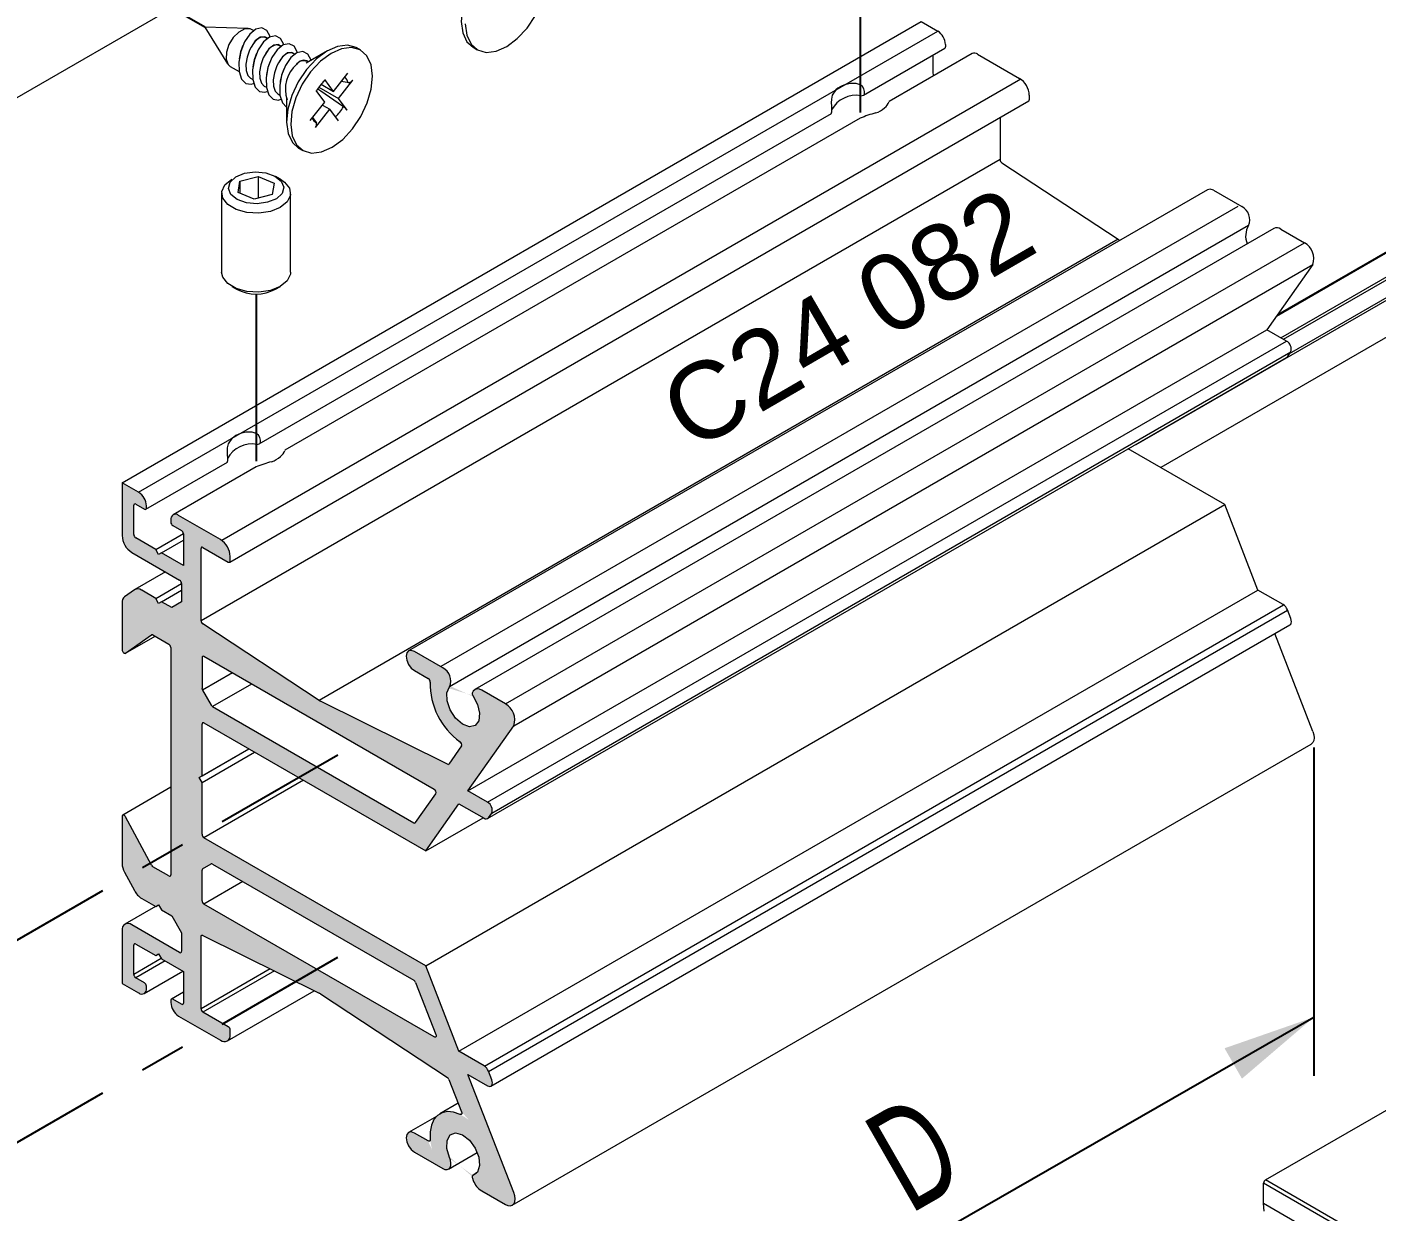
# Model space of a CAD drawing. Header units: millimetres. Extents: x 226 to 1066, y 456 to 1447.
# Drawn here: x 322.66 to 366.75, y 942.67 to 981.34 of the extents above; entities that cross this region are included whole.
import ezdxf

# ---------------------------------------------------------------- set-up
doc = ezdxf.new("R2010")
doc.units = ezdxf.units.MM
doc.linetypes.add('CENTER', pattern=[2, 1.25, -0.25, 0.25, -0.25])
doc.layers.add('nokta', color=140, linetype='Continuous')
doc.layers.add('SLD-0', color=179, linetype='Continuous')
doc.styles.add('SLDTEXTSTYLE0', font='TXT', dxfattribs={"width": 0.663, "bigfont": 'bigfont'})
doc.styles.get("Standard").update_dxf_attribs({"font": 'arial.ttf'})

# ---------------------------------------------------------------- blocks, each defined once
blk = doc.blocks.new('M.T.TİP-5B')
h = blk.add_hatch(color=253)
edge = h.paths.add_edge_path(flags=0)
edge.add_ellipse((1256.376, 1306.994), major_axis=(0.045, -0.0779), ratio=0.577382, start_angle=-44.9953, end_angle=45.0047, ccw=False)
edge.add_line((1256.376, 1306.921), (1256.09, 1307.086))
edge.add_ellipse((1256.09, 1307.013), major_axis=(-0.045, 0.0779), ratio=0.577382, start_angle=315.0047, end_angle=405.0047)
edge.add_line((1256.026, 1307.049), (1256.026, 1306.976))
edge.add_ellipse((1256.281, 1306.829), major_axis=(-0.18, 0.312), ratio=0.577382, start_angle=45.0047, end_angle=135.0047)
edge.add_line((1256.281, 1306.535), (1257.649, 1305.745))
edge.add_ellipse((1257.649, 1306.112), major_axis=(-0.225, 0.39), ratio=0.577382, start_angle=135.0047, end_angle=225.0047)
edge.add_line((1257.967, 1305.929), (1257.967, 1306.076))
edge.add_ellipse((1257.904, 1306.112), major_axis=(-0.045, 0.0779), ratio=0.577382, start_angle=225.0047, end_angle=315.0047)
edge.add_line((1257.904, 1306.186), (1257.076, 1306.664))
edge.add_ellipse((1257.076, 1306.737), major_axis=(0.045, -0.0779), ratio=0.577382, start_angle=225.0047, end_angle=315.0047, ccw=False)
edge.add_line((1257.013, 1306.774), (1257.013, 1309.13))
edge.add_ellipse((1257.076, 1309.093), major_axis=(0.045, -0.0779), ratio=0.577382, start_angle=139.0047, end_angle=225.0047, ccw=False)
edge.add_line((1257.072, 1309.169), (1260.868, 1307.284))
edge.add_ellipse((1260.89, 1306.904), major_axis=(0.225, -0.39), ratio=0.577382, start_angle=131.0047, end_angle=139.0047, ccw=False)
edge.add_line((1260.913, 1307.258), (1265.056, 1304.532))
edge.add_ellipse((1265.051, 1304.461), major_axis=(0.045, -0.0779), ratio=0.577382, start_angle=75.0047, end_angle=131.0047, ccw=False)
edge.add_line((1265.106, 1304.466), (1265.52, 1303.4))
edge.add_ellipse((1265.465, 1303.395), major_axis=(0.045, -0.0779), ratio=0.577382, start_angle=-39.6197, end_angle=75.0047, ccw=False)
edge.add_ellipse((1265.572, 1302.016), major_axis=(-0.765, 1.325), ratio=0.577382, start_angle=320.3803, end_angle=411.384)
edge.add_ellipse((1264.434, 1302.526), major_axis=(0.045, -0.0779), ratio=0.577382, start_angle=-44.9953, end_angle=51.384, ccw=False)
edge.add_line((1264.434, 1302.453), (1263.981, 1302.714))
edge.add_ellipse((1263.981, 1302.402), major_axis=(-0.191, 0.331), ratio=0.577382, start_angle=315.0047, end_angle=495.0047)
edge.add_line((1263.981, 1302.09), (1264.905, 1301.556))
edge.add_ellipse((1264.905, 1301.869), major_axis=(-0.191, 0.331), ratio=0.577382, start_angle=135.0047, end_angle=259.6592)
edge.add_ellipse((1265.572, 1302.016), major_axis=(0.382, -0.663), ratio=0.577382, start_angle=-8.953, end_angle=259.6592, ccw=False)
edge.add_ellipse((1265.928, 1301.246), major_axis=(-0.045, 0.0779), ratio=0.577382, start_angle=351.047, end_angle=435.0047)
edge.add_line((1265.873, 1301.241), (1265.903, 1301.164))
edge.add_ellipse((1266.178, 1301.189), major_axis=(-0.225, 0.39), ratio=0.577382, start_angle=75.0047, end_angle=135.0047)
edge.add_line((1266.178, 1300.821), (1266.95, 1300.376))
edge.add_ellipse((1266.95, 1300.743), major_axis=(-0.225, 0.39), ratio=0.577382, start_angle=135.0047, end_angle=255.0047)
edge.add_line((1267.226, 1300.768), (1265.728, 1304.627))
edge.add_line((1265.728, 1304.627), (1266.368, 1304.258))
edge.add_ellipse((1266.368, 1304.441), major_axis=(-0.112, 0.195), ratio=0.577382, start_angle=135.0047, end_angle=255.0047)
edge.add_line((1266.505, 1304.454), (1266.395, 1304.738))
edge.add_ellipse((1266.257, 1304.725), major_axis=(-0.112, 0.195), ratio=0.577382, start_angle=255.0047, end_angle=315.0047)
edge.add_line((1266.257, 1304.909), (1265.434, 1305.384))
edge.add_line((1265.434, 1305.384), (1264.351, 1308.178))
edge.add_line((1264.351, 1308.178), (1257.108, 1312.359))
edge.add_ellipse((1257.108, 1312.432), major_axis=(0.045, -0.0779), ratio=0.577382, start_angle=225.0047, end_angle=315.0047, ccw=False)
edge.add_line((1257.045, 1312.469), (1257.045, 1314.159))
edge.add_line((1257.045, 1314.159), (1256.949, 1314.325))
edge.add_line((1256.949, 1314.325), (1257.045, 1314.38))
edge.add_line((1257.045, 1314.38), (1257.045, 1316.07))
edge.add_ellipse((1257.108, 1316.033), major_axis=(0.045, -0.0779), ratio=0.577382, start_angle=135.0047, end_angle=225.0047, ccw=False)
edge.add_line((1257.108, 1316.107), (1264.351, 1311.926))
edge.add_line((1264.351, 1311.926), (1265.434, 1313.468))
edge.add_line((1265.434, 1313.468), (1266.257, 1312.993))
edge.add_ellipse((1266.257, 1313.177), major_axis=(-0.112, 0.195), ratio=0.577382, start_angle=135.0047, end_angle=195.0047)
edge.add_line((1266.395, 1313.005), (1266.505, 1313.162))
edge.add_ellipse((1266.368, 1313.333), major_axis=(-0.112, 0.195), ratio=0.577382, start_angle=195.0047, end_angle=315.0047)
edge.add_line((1266.368, 1313.517), (1265.728, 1313.886))
edge.add_line((1265.728, 1313.886), (1267.226, 1316.017))
edge.add_ellipse((1266.95, 1316.359), major_axis=(-0.225, 0.39), ratio=0.577382, start_angle=195.0047, end_angle=315.0047)
edge.add_line((1266.95, 1316.727), (1266.178, 1317.172))
edge.add_ellipse((1266.178, 1316.805), major_axis=(-0.225, 0.39), ratio=0.577382, start_angle=315.0047, end_angle=375.0047)
edge.add_line((1265.903, 1317.148), (1265.873, 1317.105))
edge.add_ellipse((1265.928, 1317.036), major_axis=(-0.045, 0.0779), ratio=0.577382, start_angle=15.0047, end_angle=98.9623)
edge.add_ellipse((1265.572, 1316.677), major_axis=(0.382, -0.663), ratio=0.577382, start_angle=-169.6499, end_angle=98.9623, ccw=False)
edge.add_ellipse((1264.905, 1317.595), major_axis=(-0.191, 0.331), ratio=0.577382, start_angle=190.3501, end_angle=315.0047)
edge.add_line((1264.905, 1317.908), (1263.981, 1318.441))
edge.add_ellipse((1263.981, 1318.128), major_axis=(-0.191, 0.331), ratio=0.577382, start_angle=315.0047, end_angle=495.0047)
edge.add_line((1263.981, 1317.816), (1264.434, 1317.555))
edge.add_ellipse((1264.434, 1317.481), major_axis=(0.045, -0.0779), ratio=0.577382, start_angle=38.6253, end_angle=135.0047, ccw=False)
edge.add_ellipse((1265.572, 1316.677), major_axis=(-0.765, 1.325), ratio=0.577382, start_angle=38.6253, end_angle=129.629)
edge.add_ellipse((1265.465, 1315.422), major_axis=(0.045, -0.0779), ratio=0.577382, start_angle=15.0047, end_angle=129.629, ccw=False)
edge.add_line((1265.52, 1315.354), (1265.106, 1314.765))
edge.add_ellipse((1265.051, 1314.834), major_axis=(0.045, -0.0779), ratio=0.577382, start_angle=-40.9953, end_angle=15.0047, ccw=False)
edge.add_line((1265.056, 1314.758), (1260.913, 1316.815))
edge.add_ellipse((1260.89, 1317.195), major_axis=(0.225, -0.39), ratio=0.577382, start_angle=311.0047, end_angle=319.0047, ccw=False)
edge.add_line((1260.868, 1316.841), (1257.072, 1319.339))
edge.add_ellipse((1257.076, 1319.41), major_axis=(0.045, -0.0779), ratio=0.577382, start_angle=225.0047, end_angle=311.0047, ccw=False)
edge.add_line((1257.013, 1319.446), (1257.013, 1321.802))
edge.add_ellipse((1257.076, 1321.765), major_axis=(0.045, -0.0779), ratio=0.577382, start_angle=135.0047, end_angle=225.0047, ccw=False)
edge.add_line((1257.076, 1321.839), (1257.904, 1321.361))
edge.add_ellipse((1257.904, 1321.435), major_axis=(-0.045, 0.0779), ratio=0.577382, start_angle=135.0047, end_angle=225.0047)
edge.add_line((1257.967, 1321.398), (1257.967, 1321.545))
edge.add_ellipse((1257.649, 1321.729), major_axis=(-0.225, 0.39), ratio=0.577382, start_angle=225.0047, end_angle=315.0047)
edge.add_line((1257.649, 1322.096), (1256.281, 1322.886))
edge.add_ellipse((1256.281, 1322.592), major_axis=(-0.18, 0.312), ratio=0.577382, start_angle=315.0047, end_angle=405.0047)
edge.add_line((1256.026, 1322.739), (1256.026, 1322.666))
edge.add_ellipse((1256.09, 1322.629), major_axis=(-0.045, 0.0779), ratio=0.577382, start_angle=45.0047, end_angle=135.0047)
edge.add_line((1256.09, 1322.555), (1256.376, 1322.39))
edge.add_ellipse((1256.376, 1322.317), major_axis=(0.045, -0.0779), ratio=0.577382, start_angle=45.0047, end_angle=135.0047, ccw=False)
edge.add_line((1256.44, 1322.28), (1256.44, 1321.251))
edge.add_line((1256.44, 1321.251), (1255.724, 1321.664))
edge.add_line((1255.724, 1321.664), (1255.629, 1321.609))
edge.add_line((1255.629, 1321.609), (1255.533, 1321.774))
edge.add_line((1255.533, 1321.774), (1254.881, 1322.151))
edge.add_ellipse((1254.881, 1322.225), major_axis=(0.045, -0.0779), ratio=0.577382, start_angle=225.0047, end_angle=315.0047, ccw=False)
edge.add_line((1254.817, 1322.261), (1254.817, 1323.217))
edge.add_ellipse((1254.881, 1323.18), major_axis=(0.045, -0.0779), ratio=0.577382, start_angle=135.0047, end_angle=225.0047, ccw=False)
edge.add_line((1254.881, 1323.253), (1255.167, 1323.088))
edge.add_ellipse((1255.167, 1323.162), major_axis=(-0.045, 0.0779), ratio=0.577382, start_angle=135.0047, end_angle=225.0047)
edge.add_line((1255.231, 1323.125), (1255.231, 1323.198))
edge.add_ellipse((1254.976, 1323.345), major_axis=(-0.18, 0.312), ratio=0.577382, start_angle=225.0047, end_angle=315.0047)
edge.add_line((1254.976, 1323.639), (1254.435, 1323.951))
edge.add_line((1254.435, 1323.951), (1254.435, 1322.225))
edge.add_ellipse((1254.753, 1322.041), major_axis=(-0.225, 0.39), ratio=0.577382, start_angle=45.0047, end_angle=135.0047)
edge.add_line((1254.753, 1321.673), (1256.313, 1320.773))
edge.add_ellipse((1256.313, 1320.7), major_axis=(0.045, -0.0779), ratio=0.577382, start_angle=45.0047, end_angle=135.0047, ccw=False)
edge.add_line((1256.376, 1320.663), (1256.376, 1320.057))
edge.add_line((1256.376, 1320.057), (1256.058, 1319.873))
edge.add_line((1256.058, 1319.873), (1255.724, 1320.066))
edge.add_line((1255.724, 1320.066), (1255.629, 1320.011))
edge.add_line((1255.629, 1320.011), (1255.533, 1320.176))
edge.add_line((1255.533, 1320.176), (1255.074, 1320.441))
edge.add_ellipse((1255.074, 1320.074), major_axis=(-0.225, 0.39), ratio=0.577382, start_angle=315.0047, end_angle=363.0047)
edge.add_line((1254.838, 1320.456), (1254.517, 1320.23))
edge.add_ellipse((1254.753, 1319.847), major_axis=(-0.225, 0.39), ratio=0.577382, start_angle=3.0047, end_angle=45.0047)
edge.add_line((1254.435, 1320.031), (1254.435, 1318.496))
edge.add_ellipse((1254.499, 1318.46), major_axis=(-0.045, 0.0779), ratio=0.577382, start_angle=45.0047, end_angle=183.0047)
edge.add_line((1254.546, 1318.383), (1255.395, 1318.982))
edge.add_ellipse((1255.443, 1318.906), major_axis=(0.045, -0.0779), ratio=0.577382, start_angle=135.0047, end_angle=183.0047, ccw=False)
edge.add_line((1255.443, 1318.979), (1255.963, 1318.679))
edge.add_ellipse((1255.963, 1318.605), major_axis=(0.045, -0.0779), ratio=0.577382, start_angle=45.0047, end_angle=135.0047, ccw=False)
edge.add_line((1256.026, 1318.569), (1256.026, 1311.146))
edge.add_ellipse((1255.963, 1311.183), major_axis=(0.045, -0.0779), ratio=0.577382, start_angle=-44.9953, end_angle=45.0047, ccw=False)
edge.add_line((1255.963, 1311.109), (1255.443, 1311.41))
edge.add_ellipse((1255.443, 1311.483), major_axis=(0.045, -0.0779), ratio=0.577382, start_angle=267.0047, end_angle=315.0047, ccw=False)
edge.add_line((1255.395, 1311.461), (1254.546, 1313.041))
edge.add_ellipse((1254.499, 1313.019), major_axis=(-0.045, 0.0779), ratio=0.577382, start_angle=267.0047, end_angle=405.0047)
edge.add_line((1254.435, 1313.055), (1254.435, 1311.521))
edge.add_ellipse((1254.753, 1311.337), major_axis=(-0.225, 0.39), ratio=0.577382, start_angle=45.0047, end_angle=87.0047)
edge.add_line((1254.517, 1311.228), (1254.838, 1310.631))
edge.add_ellipse((1255.074, 1310.74), major_axis=(-0.225, 0.39), ratio=0.577382, start_angle=87.0047, end_angle=135.0047)
edge.add_line((1255.074, 1310.373), (1255.533, 1310.108))
edge.add_line((1255.533, 1310.108), (1255.629, 1310.163))
edge.add_line((1255.629, 1310.163), (1255.724, 1309.998))
edge.add_line((1255.724, 1309.998), (1256.058, 1309.805))
edge.add_line((1256.058, 1309.805), (1256.376, 1309.254))
edge.add_line((1256.376, 1309.254), (1256.376, 1308.648))
edge.add_ellipse((1256.313, 1308.684), major_axis=(0.045, -0.0779), ratio=0.577382, start_angle=-44.9953, end_angle=45.0047, ccw=False)
edge.add_line((1256.313, 1308.611), (1254.753, 1309.511))
edge.add_ellipse((1254.753, 1309.144), major_axis=(-0.225, 0.39), ratio=0.577382, start_angle=315.0047, end_angle=405.0047)
edge.add_line((1254.435, 1309.327), (1254.435, 1307.6))
edge.add_line((1254.435, 1307.6), (1254.976, 1307.288))
edge.add_ellipse((1254.976, 1307.582), major_axis=(-0.18, 0.312), ratio=0.577382, start_angle=135.0047, end_angle=225.0047)
edge.add_line((1255.231, 1307.435), (1255.231, 1307.508))
edge.add_ellipse((1255.167, 1307.545), major_axis=(-0.045, 0.0779), ratio=0.577382, start_angle=225.0047, end_angle=315.0047)
edge.add_line((1255.167, 1307.619), (1254.881, 1307.784))
edge.add_ellipse((1254.881, 1307.858), major_axis=(0.045, -0.0779), ratio=0.577382, start_angle=225.0047, end_angle=315.0047, ccw=False)
edge.add_line((1254.817, 1307.894), (1254.817, 1308.85))
edge.add_ellipse((1254.881, 1308.813), major_axis=(0.045, -0.0779), ratio=0.577382, start_angle=135.0047, end_angle=225.0047, ccw=False)
edge.add_line((1254.881, 1308.886), (1255.533, 1308.51))
edge.add_line((1255.533, 1308.51), (1255.629, 1308.565))
edge.add_line((1255.629, 1308.565), (1255.724, 1308.4))
edge.add_line((1255.724, 1308.4), (1256.44, 1307.986))
edge.add_line((1256.44, 1307.986), (1256.44, 1306.957))
edge = h.paths.add_edge_path(flags=0)
edge.add_ellipse((1257.389, 1311.425), major_axis=(0.045, -0.0779), ratio=0.577382, start_angle=135.0047, end_angle=180.0047, ccw=False)
edge.add_line((1257.389, 1311.499), (1263.965, 1307.703))
edge.add_ellipse((1263.965, 1307.629), major_axis=(0.045, -0.0779), ratio=0.577382, start_angle=75.0047, end_angle=135.0047, ccw=False)
edge.add_line((1264.02, 1307.634), (1264.681, 1305.929))
edge.add_ellipse((1264.626, 1305.924), major_axis=(0.045, -0.0779), ratio=0.577382, start_angle=-44.9953, end_angle=75.0047, ccw=False)
edge.add_line((1264.626, 1305.851), (1257.108, 1310.191))
edge.add_ellipse((1257.108, 1310.264), major_axis=(0.045, -0.0779), ratio=0.577382, start_angle=225.0047, end_angle=315.0047, ccw=False)
edge.add_line((1257.045, 1310.301), (1257.045, 1311.3))
edge.add_ellipse((1257.108, 1311.263), major_axis=(0.045, -0.0779), ratio=0.577382, start_angle=180.0047, end_angle=225.0047, ccw=False)
edge.add_line((1257.063, 1311.341), (1257.344, 1311.503))
edge = h.paths.add_edge_path(flags=0)
edge.add_ellipse((1263.965, 1312.92), major_axis=(0.045, -0.0779), ratio=0.577382, start_angle=-44.9953, end_angle=15.0047, ccw=False)
edge.add_line((1263.965, 1312.847), (1257.389, 1316.643))
edge.add_ellipse((1257.389, 1316.716), major_axis=(0.045, -0.0779), ratio=0.577382, start_angle=270.0047, end_angle=315.0047, ccw=False)
edge.add_line((1257.344, 1316.69), (1257.063, 1317.177))
edge.add_ellipse((1257.108, 1317.203), major_axis=(0.045, -0.0779), ratio=0.577382, start_angle=225.0047, end_angle=270.0047, ccw=False)
edge.add_line((1257.045, 1317.24), (1257.045, 1318.238))
edge.add_ellipse((1257.108, 1318.201), major_axis=(0.045, -0.0779), ratio=0.577382, start_angle=135.0047, end_angle=225.0047, ccw=False)
edge.add_line((1257.108, 1318.275), (1264.626, 1313.935))
edge.add_ellipse((1264.626, 1313.861), major_axis=(0.045, -0.0779), ratio=0.577382, start_angle=15.0047, end_angle=135.0047, ccw=False)
edge.add_line((1264.681, 1313.793), (1264.02, 1312.852))
at = {"color": 7, "linetype": 'Continuous', "lineweight": 15}
for p, q in [((1231.56, 1325.307), (1260.834, 1342.207)), ((1254.435, 1323.951), (1280.528, 1339.014)), ((1280.528, 1339.014), (1281.068, 1338.702)), ((1254.976, 1323.639), (1281.068, 1338.702)), ((1278.645, 1336.611), (1281.304, 1338.146)), ((1282.193, 1337.967), (1279.481, 1336.401)), ((1281.323, 1338.261), (1281.323, 1338.188)), ((1282.373, 1337.949), (1283.741, 1337.159)), ((1280.909, 1337.918), (1280.909, 1337.324)), ((1283.78, 1337.132), (1257.688, 1322.07)), ((1278.678, 1336.661), (1278.678, 1336.734)), ((1257.949, 1321.357), (1284.041, 1336.42)), ((1284.06, 1336.608), (1284.06, 1336.461)), ((1258.916, 1325.222), (1277.6, 1336.008)), ((1278.539, 1335.857), (1259.753, 1325.012)), ((1277.604, 1336.114), (1277.604, 1336.041)), ((1283.105, 1335.879), (1283.105, 1334.509)), ((1283.105, 1334.509), (1257.013, 1319.446)), ((1283.164, 1334.402), (1286.96, 1331.904)), ((1289.882, 1333.522), (1263.79, 1318.46)), ((1290.073, 1333.503), (1290.997, 1332.97)), ((1290.865, 1332.97), (1264.839, 1317.946)), ((1291.219, 1332.352), (1265.127, 1317.289)), ((1292.046, 1332.257), (1265.953, 1317.195)), ((1292.271, 1332.235), (1293.042, 1331.79)), ((1286.96, 1331.904), (1260.868, 1316.841)), ((1266.95, 1316.727), (1293.042, 1331.79)), ((1287.005, 1331.878), (1287.02, 1331.87)), ((1267.226, 1316.017), (1293.318, 1331.079)), ((1293.318, 1331.079), (1291.821, 1328.949)), ((1265.728, 1313.886), (1291.821, 1328.949)), ((1292.46, 1328.58), (1291.821, 1328.949)), ((1266.368, 1313.517), (1292.46, 1328.58)), ((1266.37, 1312.982), (1292.462, 1328.045)), ((1266.505, 1313.162), (1292.598, 1328.225)), ((1292.488, 1328.068), (1292.598, 1328.225)), ((1258.95, 1325.272), (1258.95, 1325.345)), ((1257.876, 1324.725), (1257.876, 1324.652)), ((1290.443, 1323.241), (1287.292, 1325.06)), ((1255.212, 1323.084), (1257.872, 1324.619)), ((1258.81, 1324.468), (1256.101, 1322.904)), ((1254.435, 1323.951), (1254.435, 1322.225)), ((1254.976, 1323.639), (1254.435, 1323.951)), ((1254.817, 1322.261), (1254.817, 1323.217)), ((1254.881, 1323.253), (1255.167, 1323.088)), ((1255.231, 1323.125), (1255.231, 1323.198)), ((1264.351, 1308.178), (1290.443, 1323.241)), ((1291.527, 1320.447), (1290.443, 1323.241)), ((1256.026, 1322.739), (1256.026, 1322.666)), ((1256.09, 1322.555), (1256.376, 1322.39)), ((1257.649, 1322.096), (1256.281, 1322.886)), ((1255.533, 1321.774), (1254.881, 1322.151)), ((1255.533, 1321.774), (1256.438, 1322.297)), ((1255.724, 1321.664), (1256.44, 1322.078)), ((1256.44, 1322.28), (1256.44, 1321.251)), ((1254.753, 1321.673), (1256.313, 1320.773)), ((1255.629, 1321.609), (1255.533, 1321.774)), ((1255.724, 1321.664), (1255.629, 1321.609)), ((1256.44, 1321.251), (1255.724, 1321.664)), ((1257.013, 1319.446), (1257.013, 1321.802)), ((1257.076, 1321.839), (1257.904, 1321.361)), ((1257.967, 1321.398), (1257.967, 1321.545)), ((1255.85, 1321.041), (1254.849, 1320.463)), ((1254.838, 1320.456), (1254.517, 1320.23)), ((1255.533, 1320.176), (1255.074, 1320.441)), ((1255.533, 1320.176), (1256.376, 1320.663)), ((1255.724, 1320.066), (1256.376, 1320.442)), ((1256.376, 1320.663), (1256.376, 1320.057)), ((1265.434, 1305.384), (1291.527, 1320.447)), ((1292.35, 1319.972), (1291.527, 1320.447)), ((1291.773, 1301.185), (1325.057, 1320.399)), ((1254.435, 1320.031), (1254.435, 1318.496)), ((1255.629, 1320.011), (1255.533, 1320.176)), ((1255.724, 1320.066), (1255.629, 1320.011)), ((1256.058, 1319.873), (1255.724, 1320.066)), ((1256.376, 1320.057), (1256.058, 1319.873)), ((1266.272, 1304.899), (1292.364, 1319.962)), ((1266.401, 1304.723), (1292.493, 1319.786)), ((1292.598, 1319.516), (1292.488, 1319.801)), ((1260.868, 1316.841), (1257.072, 1319.339)), ((1266.48, 1304.247), (1292.572, 1319.309)), ((1293.318, 1315.83), (1292.079, 1319.024)), ((1254.544, 1318.382), (1255.511, 1318.94)), ((1254.546, 1318.383), (1255.395, 1318.982)), ((1255.443, 1318.979), (1255.963, 1318.679)), ((1256.026, 1318.569), (1256.026, 1311.146)), ((1257.045, 1318.238), (1257.045, 1317.24)), ((1264.626, 1313.935), (1257.108, 1318.275)), ((1264.905, 1317.908), (1263.981, 1318.441)), ((1258.037, 1317.739), (1257.063, 1317.177)), ((1263.981, 1317.816), (1264.434, 1317.555)), ((1258.662, 1317.378), (1257.389, 1316.643)), ((1257.063, 1317.177), (1257.344, 1316.69)), ((1265.056, 1314.758), (1260.913, 1316.815)), ((1265.903, 1317.148), (1265.873, 1317.105)), ((1266.95, 1316.727), (1266.178, 1317.172)), ((1257.389, 1316.643), (1263.965, 1312.847)), ((1257.045, 1314.38), (1257.045, 1316.07)), ((1257.108, 1316.107), (1264.351, 1311.926)), ((1265.728, 1313.886), (1267.226, 1316.017)), ((1256.949, 1314.325), (1258.572, 1315.262)), ((1257.045, 1314.38), (1258.572, 1315.262)), ((1257.045, 1314.159), (1258.763, 1315.151)), ((1265.52, 1315.354), (1265.106, 1314.765)), ((1267.175, 1300.353), (1293.267, 1315.416)), ((1256.949, 1314.325), (1257.045, 1314.38)), ((1257.045, 1314.159), (1256.949, 1314.325)), ((1257.045, 1312.469), (1257.045, 1314.159)), ((1260.354, 1314.233), (1257.108, 1312.359)), ((1256.026, 1314.004), (1254.454, 1313.097)), ((1264.02, 1312.852), (1264.681, 1313.793)), ((1266.368, 1313.517), (1265.728, 1313.886)), ((1264.351, 1311.926), (1265.434, 1313.468)), ((1265.434, 1313.468), (1266.257, 1312.993)), ((1254.435, 1313.055), (1254.435, 1311.521)), ((1255.395, 1311.461), (1254.546, 1313.041)), ((1264.351, 1311.926), (1266.228, 1313.01)), ((1266.395, 1313.005), (1266.505, 1313.162)), ((1264.351, 1308.178), (1257.108, 1312.359)), ((1257.063, 1311.341), (1257.344, 1311.503)), ((1257.389, 1311.499), (1263.965, 1307.703)), ((1254.517, 1311.228), (1254.838, 1310.631)), ((1255.963, 1311.109), (1255.443, 1311.41)), ((1257.045, 1310.301), (1257.045, 1311.3)), ((1258.381, 1310.926), (1257.108, 1310.191)), ((1255.074, 1310.373), (1255.533, 1310.108)), ((1264.626, 1305.851), (1257.108, 1310.191)), ((1255.529, 1310.111), (1254.528, 1309.533)), ((1255.533, 1310.108), (1255.629, 1310.163)), ((1255.533, 1310.108), (1255.629, 1310.163)), ((1255.629, 1310.163), (1255.724, 1309.998)), ((1255.724, 1309.998), (1256.058, 1309.805)), ((1256.058, 1309.805), (1256.376, 1309.254)), ((1254.435, 1309.327), (1254.435, 1307.6)), ((1256.313, 1308.611), (1254.753, 1309.511)), ((1254.817, 1307.894), (1254.817, 1308.85)), ((1254.881, 1308.886), (1255.533, 1308.51)), ((1256.376, 1309.254), (1256.376, 1308.648)), ((1257.013, 1306.774), (1257.013, 1309.13)), ((1257.072, 1309.169), (1260.868, 1307.284)), ((1255.716, 1308.413), (1254.817, 1307.894)), ((1255.533, 1308.51), (1255.629, 1308.565)), ((1255.533, 1308.51), (1255.629, 1308.565)), ((1255.629, 1308.565), (1255.724, 1308.4)), ((1255.836, 1308.335), (1254.881, 1307.784)), ((1255.156, 1307.27), (1256.418, 1307.999)), ((1255.724, 1308.4), (1256.44, 1307.986)), ((1256.44, 1307.986), (1256.44, 1306.957)), ((1259.27, 1308.077), (1257.013, 1306.774)), ((1259.407, 1308.009), (1257.076, 1306.664)), ((1265.434, 1305.384), (1264.351, 1308.178)), ((1254.435, 1307.6), (1254.976, 1307.288)), ((1255.167, 1307.619), (1254.881, 1307.784)), ((1264.02, 1307.634), (1264.681, 1305.929)), ((1255.231, 1307.435), (1255.231, 1307.508)), ((1256.44, 1307.318), (1256.045, 1307.09)), ((1256.376, 1306.921), (1256.09, 1307.086)), ((1257.874, 1305.723), (1260.712, 1307.361)), ((1260.913, 1307.258), (1265.056, 1304.532)), ((1256.026, 1307.049), (1256.026, 1306.976)), ((1257.904, 1306.186), (1257.076, 1306.664)), ((1256.281, 1306.535), (1257.649, 1305.745)), ((1257.967, 1305.929), (1257.967, 1306.076)), ((1266.257, 1304.909), (1265.434, 1305.384)), ((1265.106, 1304.466), (1265.52, 1303.4)), ((1265.728, 1304.627), (1266.368, 1304.258)), ((1267.226, 1300.768), (1265.728, 1304.627)), ((1266.505, 1304.454), (1266.395, 1304.738)), ((1265.408, 1303.688), (1264.807, 1303.341)), ((1264.699, 1303.258), (1263.79, 1302.733)), ((1264.434, 1302.453), (1263.981, 1302.714)), ((1263.981, 1302.09), (1264.905, 1301.556)), ((1265.096, 1301.537), (1266.033, 1302.078)), ((1266.012, 1301.399), (1265.883, 1301.324)), ((1265.873, 1301.241), (1265.903, 1301.164)), ((1318.12, 1285.828), (1291.709, 1301.074)), ((1291.709, 1300.413), (1291.709, 1301.074)), ((1318.184, 1285.938), (1291.773, 1301.185)), ((1266.178, 1300.821), (1266.95, 1300.376)), ((1318.12, 1285.167), (1291.709, 1300.413)), ((1318.12, 1285.16), (1291.71, 1300.407)), ((1291.729, 1300.158), (1291.71, 1300.407))]:
    blk.add_line(p, q, dxfattribs=at)
at = {"color": 1, "linetype": 'Continuous', "lineweight": 15}
for p, q in [((1318.752, 1341.997), (1288.352, 1324.447)), ((1292.135, 1329.396), (1312.888, 1341.377)), ((1312.843, 1341.382), (1292.171, 1329.448)), ((1292.275, 1328.687), (1313.573, 1340.982)), ((1292.362, 1328.636), (1313.629, 1340.913)), ((1287.551, 1325.202), (1313.802, 1340.357)), ((1292.56, 1328.171), (1313.812, 1340.44))]:
    blk.add_line(p, q, dxfattribs=at)
at = {"color": 5, "linetype": 'Continuous', "lineweight": 15}
for p, q in [((1258.547, 1338.786), (1257.14, 1338.829)), ((1257.14, 1338.829), (1257.881, 1337.632)), ((1258.728, 1338.718), (1258.666, 1338.754)), ((1259.173, 1338.461), (1259.134, 1338.484)), ((1258.377, 1338.228), (1258.354, 1338.172)), ((1258.823, 1337.971), (1258.8, 1337.915)), ((1259.618, 1338.204), (1259.579, 1338.227)), ((1260.064, 1337.947), (1260.025, 1337.969)), ((1261.143, 1338.061), (1260.449, 1337.66)), ((1262.221, 1338.078), (1262.088, 1338.155)), ((1265.899, 1338.172), (1266.032, 1338.095)), ((1257.969, 1337.545), (1258.254, 1337.381)), ((1258.266, 1337.855), (1258.257, 1337.795)), ((1258.711, 1337.597), (1258.703, 1337.538)), ((1259.268, 1337.713), (1259.245, 1337.658)), ((1258.632, 1337.163), (1258.699, 1337.124)), ((1259.157, 1337.34), (1259.148, 1337.281)), ((1259.602, 1337.083), (1259.594, 1337.024)), ((1259.714, 1337.456), (1259.691, 1337.401)), ((1261.333, 1336.733), (1261.052, 1337.116)), ((1261.333, 1336.733), (1261.805, 1337.331)), ((1261.501, 1336.505), (1261.973, 1337.102)), ((1259.077, 1336.906), (1259.145, 1336.866)), ((1259.523, 1336.648), (1259.59, 1336.609)), ((1261.052, 1336.377), (1260.771, 1336.76)), ((1260.862, 1336.874), (1261.501, 1336.505)), ((1260.934, 1336.964), (1261.333, 1336.733)), ((1259.807, 1336.548), (1259.807, 1335.747)), ((1260.58, 1335.78), (1261.052, 1336.377)), ((1260.981, 1336.287), (1261.22, 1336.149)), ((1261.782, 1336.123), (1261.501, 1336.505)), ((1260.748, 1335.552), (1261.22, 1336.149)), ((1261.501, 1335.766), (1261.22, 1336.149)), ((1260.198, 1334.881), (1260.332, 1334.804)), ((1258.22, 1333.429), (1258.282, 1333.802)), ((1258.282, 1333.802), (1258.873, 1333.958)), ((1258.282, 1333.802), (1258.282, 1333.403)), ((1258.873, 1333.958), (1259.401, 1333.74)), ((1258.873, 1333.958), (1258.873, 1333.244)), ((1259.401, 1333.74), (1259.339, 1333.367)), ((1259.606, 1333.863), (1259.45, 1333.954)), ((1257.686, 1333.404), (1257.686, 1330.825)), ((1258.748, 1333.211), (1258.22, 1333.429)), ((1259.339, 1333.367), (1258.748, 1333.211)), ((1259.936, 1330.825), (1259.936, 1333.404)), ((1258.015, 1330.366), (1258.171, 1330.276)), ((1259.449, 1330.275), (1259.605, 1330.365))]:
    blk.add_line(p, q, dxfattribs=at)
at = {"color": 1}
for p, q in [((1293.346, 1315.309), (1293.356, 1304.58)), ((1267.049, 1291.395), (1293.355, 1306.498))]:
    blk.add_line(p, q, dxfattribs=at)
at = {"color": 5, "linetype": 'Continuous', "lineweight": 15, "flags": 128}
for points in [[(1265.641, 1338.939), (1265.691, 1338.57), (1265.829, 1338.279), (1266.045, 1338.088), (1266.325, 1338.008), (1266.649, 1338.047), (1266.996, 1338.2), (1267.341, 1338.457), (1267.661, 1338.801), (1267.935, 1339.209)], [(1266.16, 1340.74), (1265.886, 1340.332), (1265.677, 1339.888), (1265.548, 1339.44), (1265.507, 1339.016), (1265.558, 1338.646), (1265.696, 1338.356), (1265.899, 1338.172)], [(1258.065, 1338.493), (1257.922, 1338.262), (1257.839, 1338.013), (1257.829, 1337.786), (1257.894, 1337.613), (1257.969, 1337.545)], [(1258.666, 1338.754), (1258.612, 1338.776), (1258.438, 1338.772), (1258.246, 1338.672), (1258.065, 1338.493)], [(1259.272, 1338.52), (1259.272, 1338.522), (1259.16, 1338.72), (1258.997, 1338.805), (1258.804, 1338.766), (1258.608, 1338.607), (1258.435, 1338.351)], [(1259.183, 1338.468), (1259.091, 1338.52), (1258.94, 1338.502), (1258.785, 1338.381), (1258.648, 1338.176)], [(1259.718, 1338.262), (1259.717, 1338.265), (1259.605, 1338.463), (1259.442, 1338.548), (1259.25, 1338.509), (1259.053, 1338.35), (1258.88, 1338.094)], [(1258.435, 1338.351), (1258.308, 1338.031), (1258.245, 1337.692), (1258.254, 1337.378), (1258.334, 1337.132), (1258.474, 1336.988), (1258.655, 1336.965), (1258.73, 1336.99)], [(1258.354, 1338.172), (1258.303, 1338.025), (1258.266, 1337.855)], [(1258.648, 1338.176), (1258.6, 1338.083), (1258.517, 1337.855), (1258.478, 1337.624), (1258.486, 1337.417), (1258.541, 1337.257), (1258.632, 1337.163)], [(1258.88, 1338.094), (1258.754, 1337.774), (1258.691, 1337.434), (1258.7, 1337.121), (1258.78, 1336.875), (1258.919, 1336.731), (1259.1, 1336.708), (1259.176, 1336.732)], [(1259.628, 1338.211), (1259.536, 1338.263), (1259.386, 1338.245), (1259.23, 1338.124), (1259.094, 1337.919)], [(1260.163, 1338.005), (1260.163, 1338.008), (1260.051, 1338.206), (1259.888, 1338.291), (1259.695, 1338.252), (1259.499, 1338.093), (1259.326, 1337.836)], [(1260.074, 1337.954), (1259.982, 1338.006), (1259.831, 1337.988), (1259.676, 1337.866), (1259.539, 1337.661)], [(1260.608, 1337.752), (1260.496, 1337.949), (1260.333, 1338.034), (1260.14, 1337.994), (1259.944, 1337.836), (1259.771, 1337.579)], [(1260.592, 1337.372), (1260.319, 1336.964), (1260.11, 1336.521), (1259.981, 1336.072), (1259.94, 1335.648), (1259.991, 1335.279), (1260.129, 1334.988), (1260.345, 1334.797), (1260.624, 1334.718), (1260.949, 1334.756), (1261.295, 1334.909), (1261.64, 1335.166), (1261.961, 1335.511), (1262.235, 1335.918), (1262.443, 1336.362), (1262.572, 1336.81), (1262.613, 1337.234), (1262.563, 1337.604), (1262.425, 1337.894), (1262.208, 1338.085), (1261.929, 1338.165), (1261.604, 1338.127), (1261.258, 1337.974), (1260.913, 1337.716), (1260.592, 1337.372)], [(1262.088, 1338.155), (1262.075, 1338.162), (1261.795, 1338.242), (1261.471, 1338.203), (1261.125, 1338.051), (1260.78, 1337.793), (1260.459, 1337.449)], [(1258.8, 1337.915), (1258.748, 1337.768), (1258.711, 1337.597)], [(1259.094, 1337.919), (1259.046, 1337.826), (1258.963, 1337.598), (1258.923, 1337.367), (1258.932, 1337.16), (1258.986, 1337), (1259.078, 1336.906)], [(1259.326, 1337.836), (1259.199, 1337.517), (1259.136, 1337.177), (1259.145, 1336.864), (1259.225, 1336.618), (1259.365, 1336.474), (1259.546, 1336.451), (1259.621, 1336.475)], [(1259.245, 1337.658), (1259.194, 1337.511), (1259.157, 1337.34)], [(1259.539, 1337.661), (1259.491, 1337.569), (1259.408, 1337.341), (1259.369, 1337.11), (1259.377, 1336.903), (1259.432, 1336.743), (1259.523, 1336.649)], [(1259.771, 1337.579), (1259.645, 1337.26), (1259.582, 1336.92), (1259.591, 1336.606), (1259.67, 1336.361), (1259.807, 1336.219)], [(1260.516, 1337.699), (1260.465, 1337.735), (1260.361, 1337.754), (1260.249, 1337.716), (1260.135, 1337.625)], [(1259.691, 1337.401), (1259.639, 1337.254), (1259.602, 1337.083)], [(1260.459, 1337.449), (1260.185, 1337.041), (1259.977, 1336.598), (1259.848, 1336.149), (1259.807, 1335.725), (1259.857, 1335.356), (1259.995, 1335.065), (1260.198, 1334.881)], [(1261.052, 1337.116), (1261.065, 1337.096), (1261.067, 1337.079), (1261.059, 1337.075), (1261.044, 1337.076)], [(1260.832, 1336.815), (1260.926, 1336.749), (1261.634, 1336.256), (1261.662, 1336.236)], [(1261.814, 1337.02), (1261.784, 1337.025), (1261.587, 1337.054)], [(1260.655, 1335.875), (1260.685, 1335.835), (1260.778, 1335.708)], [(1258.435, 1334.06), (1258.779, 1334.106), (1259.127, 1334.074), (1259.427, 1333.966), (1259.633, 1333.801), (1259.714, 1333.603), (1259.658, 1333.402), (1259.472, 1333.229), (1259.186, 1333.11), (1258.842, 1333.063), (1258.494, 1333.096), (1258.194, 1333.203), (1257.988, 1333.368), (1257.907, 1333.566), (1257.963, 1333.767), (1258.149, 1333.94), (1258.435, 1334.06)], [(1259.606, 1333.863), (1259.738, 1333.772), (1259.9, 1333.567), (1259.93, 1333.342), (1259.826, 1333.125), (1259.599, 1332.941), (1259.277, 1332.813), (1258.899, 1332.757), (1258.51, 1332.778), (1258.157, 1332.875), (1257.884, 1333.036), (1257.721, 1333.242), (1257.691, 1333.466), (1257.795, 1333.684), (1258.016, 1333.864)], [(1259.936, 1330.825), (1259.93, 1330.763), (1259.826, 1330.546), (1259.599, 1330.362), (1259.277, 1330.234), (1258.899, 1330.178), (1258.51, 1330.199), (1258.157, 1330.296), (1257.884, 1330.457), (1257.721, 1330.662), (1257.686, 1330.825)]]:
    blk.add_lwpolyline(points, dxfattribs=at)
at = {"color": 7, "linetype": 'Continuous', "lineweight": 15, "flags": 128}
for points in [[(1277.742, 1336.781), (1277.622, 1336.608), (1277.597, 1336.484), (1277.594, 1336.364), (1277.599, 1336.256), (1277.604, 1336.152), (1277.604, 1336.114)], [(1278.678, 1336.734), (1278.661, 1336.816), (1278.612, 1336.89), (1278.537, 1336.949), (1278.407, 1336.995), (1278.208, 1336.995), (1278.031, 1336.949)], [(1278.561, 1336.593), (1278.606, 1336.597), (1278.641, 1336.609), (1278.663, 1336.625), (1278.676, 1336.647), (1278.678, 1336.661)], [(1290.073, 1333.503), (1289.97, 1333.539), (1289.882, 1333.522)], [(1258.95, 1325.345), (1258.933, 1325.427), (1258.884, 1325.501), (1258.809, 1325.56), (1258.679, 1325.606), (1258.48, 1325.606), (1258.303, 1325.56)], [(1258.013, 1325.392), (1257.894, 1325.219), (1257.869, 1325.095), (1257.866, 1324.975), (1257.871, 1324.867), (1257.875, 1324.763), (1257.876, 1324.725)], [(1258.832, 1325.204), (1258.877, 1325.208), (1258.912, 1325.22), (1258.935, 1325.236), (1258.948, 1325.258), (1258.95, 1325.272)], [(1292.572, 1319.309), (1292.572, 1319.309), (1292.598, 1319.333), (1292.614, 1319.368), (1292.619, 1319.412), (1292.614, 1319.463), (1292.598, 1319.516)], [(1254.435, 1318.496), (1254.438, 1318.473), (1254.446, 1318.448), (1254.46, 1318.425), (1254.476, 1318.404), (1254.495, 1318.389), (1254.514, 1318.38), (1254.531, 1318.378), (1254.546, 1318.383)], [(1263.981, 1318.441), (1263.878, 1318.477), (1263.79, 1318.46), (1263.731, 1318.392), (1263.711, 1318.285), (1263.731, 1318.153), (1263.79, 1318.018), (1263.878, 1317.9), (1263.981, 1317.816)], [(1265.89, 1316.999), (1266.043, 1316.713), (1266.111, 1316.422), (1266.083, 1316.176), (1265.963, 1316.02), (1265.774, 1315.981), (1265.548, 1316.067), (1265.327, 1316.262), (1265.149, 1316.531), (1265.048, 1316.827), (1265.04, 1317.095), (1265.127, 1317.289)], [(1293.318, 1315.83), (1293.35, 1315.723), (1293.36, 1315.622), (1293.35, 1315.533), (1293.318, 1315.463), (1293.267, 1315.416), (1293.267, 1315.416)], [(1254.546, 1313.041), (1254.531, 1313.063), (1254.514, 1313.082), (1254.495, 1313.094), (1254.476, 1313.1), (1254.46, 1313.099), (1254.446, 1313.091), (1254.438, 1313.076), (1254.435, 1313.055)], [(1257.013, 1309.13), (1257.014, 1309.143), (1257.017, 1309.154), (1257.023, 1309.163), (1257.03, 1309.17), (1257.039, 1309.174), (1257.049, 1309.175), (1257.06, 1309.173), (1257.072, 1309.169)], [(1264.681, 1305.929), (1264.688, 1305.908), (1264.69, 1305.888), (1264.688, 1305.87), (1264.681, 1305.856), (1264.671, 1305.847), (1264.658, 1305.842), (1264.643, 1305.844), (1264.626, 1305.851)], [(1266.368, 1304.258), (1266.409, 1304.24), (1266.447, 1304.236), (1266.48, 1304.247), (1266.505, 1304.27), (1266.521, 1304.305), (1266.527, 1304.35), (1266.521, 1304.4), (1266.505, 1304.454)], [(1265.471, 1303.318), (1265.26, 1303.392), (1265.062, 1303.412), (1264.884, 1303.377), (1264.733, 1303.289), (1264.615, 1303.151), (1264.534, 1302.968), (1264.494, 1302.747), (1264.497, 1302.498)], [(1265.52, 1303.4), (1265.526, 1303.38), (1265.529, 1303.36), (1265.527, 1303.343), (1265.521, 1303.329), (1265.512, 1303.319), (1265.501, 1303.314), (1265.486, 1303.314), (1265.471, 1303.318)], [(1263.981, 1302.714), (1263.878, 1302.75), (1263.79, 1302.733), (1263.731, 1302.666), (1263.711, 1302.558), (1263.731, 1302.427), (1263.79, 1302.291), (1263.878, 1302.173), (1263.981, 1302.09)], [(1265.127, 1301.918), (1265.04, 1302.212), (1265.048, 1302.472), (1265.149, 1302.65), (1265.327, 1302.715), (1265.548, 1302.654), (1265.774, 1302.48), (1265.963, 1302.222), (1266.083, 1301.928), (1266.111, 1301.649), (1266.043, 1301.437), (1265.89, 1301.327)], [(1264.497, 1302.498), (1264.497, 1302.483), (1264.494, 1302.469), (1264.489, 1302.458), (1264.481, 1302.45), (1264.471, 1302.445), (1264.46, 1302.444), (1264.447, 1302.447), (1264.434, 1302.453)], [(1264.905, 1301.556), (1264.977, 1301.526), (1265.045, 1301.521), (1265.102, 1301.541), (1265.144, 1301.585), (1265.169, 1301.651), (1265.175, 1301.732), (1265.16, 1301.823), (1265.127, 1301.918)], [(1265.89, 1301.327), (1265.882, 1301.324), (1265.875, 1301.317), (1265.869, 1301.308), (1265.866, 1301.297), (1265.864, 1301.285), (1265.865, 1301.271), (1265.868, 1301.256), (1265.873, 1301.241)], [(1266.95, 1300.376), (1267.032, 1300.341), (1267.109, 1300.333), (1267.175, 1300.353), (1267.226, 1300.4), (1267.257, 1300.471), (1267.268, 1300.559), (1267.257, 1300.661), (1267.226, 1300.768)]]:
    blk.add_lwpolyline(points, dxfattribs=at)
at = {"color": 7, "linetype": 'Continuous', "lineweight": 15}
for centre, radius, start, end in [((1280.77, 1338.236), 0.553, 2.6055, 57.3945), ((1281.28, 1338.182), 0.0432, 304.0564, 7.2558), ((1282.268, 1337.802), 0.181, 54.3824, 114.3071), ((1281.047, 1337.33), 0.138, 182.6641, 219.0867), ((1283.369, 1336.576), 0.692, 2.6055, 57.3945), ((1278.321, 1336.112), 0.886, 109.1053, 130.8893), ((1278.404, 1335.697), 0.909, 80.0676, 151.431), ((1278.756, 1336.865), 0.886, 289.1053, 310.8893), ((1279.03, 1336.571), 0.484, 309.1964, 339.1359), ((1284.017, 1336.455), 0.0432, 304.0564, 7.2558), ((1277.548, 1336.032), 0.0564, 335.5135, 9.2352), ((1279.949, 1332.522), 3.621, 104.4325, 112.9153), ((1283.244, 1334.516), 0.14, 182.7695, 234.9203), ((1290.771, 1332.54), 0.486, 337.2594, 62.3179), ((1291.779, 1332.011), 0.655, 148.6131, 202.9617), ((1292.139, 1332.05), 0.227, 54.5328, 114.1568), ((1287.194, 1332.257), 0.424, 236.5368, 243.4686), ((1292.757, 1331.27), 0.593, 341.2216, 61.1898), ((1292.317, 1328.32), 0.296, 341.2216, 61.1898), ((1292.423, 1328.112), 0.0785, 300.1554, 325.5365), ((1258.676, 1324.308), 0.909, 80.0676, 151.431), ((1258.593, 1324.723), 0.886, 109.1053, 130.8893), ((1259.028, 1325.476), 0.886, 289.1053, 310.8893), ((1259.302, 1325.182), 0.484, 309.1964, 339.1359), ((1257.82, 1324.643), 0.0564, 335.5135, 9.2352), ((1260.22, 1321.133), 3.621, 104.4325, 112.9153), ((1254.678, 1323.173), 0.553, 2.6055, 57.3945), ((1254.856, 1323.223), 0.0393, 50.7967, 189.214), ((1255.192, 1323.119), 0.0393, 230.7967, 9.214), ((1256.181, 1322.764), 0.157, 50.7967, 189.214), ((1256.164, 1322.672), 0.138, 182.6055, 237.3945), ((1255.126, 1322.256), 0.692, 182.6055, 237.3945), ((1254.955, 1322.268), 0.138, 182.6055, 237.3945), ((1256.302, 1322.274), 0.138, 2.6055, 57.3945), ((1257.276, 1321.514), 0.692, 2.6055, 57.3945), ((1257.051, 1321.808), 0.0393, 50.7967, 189.214), ((1257.928, 1321.392), 0.0393, 230.7967, 9.214), ((1256.238, 1320.657), 0.138, 2.6055, 57.3945), ((1254.944, 1320.265), 0.219, 53.6231, 119.1496), ((1254.669, 1320.051), 0.235, 130.3986, 184.881), ((1292.163, 1319.681), 0.345, 20.2271, 57.362), ((1257.152, 1319.453), 0.14, 182.7695, 234.9203), ((1255.417, 1318.944), 0.0438, 53.6231, 119.1496), ((1255.888, 1318.562), 0.138, 2.6055, 57.3945), ((1257.083, 1318.244), 0.0393, 50.7967, 189.214), ((1264.679, 1317.477), 0.486, 337.2594, 62.3179), ((1257.174, 1317.244), 0.13, 181.9565, 211.1437), ((1264.362, 1317.44), 0.136, 358.5217, 57.7925), ((1266.818, 1317.383), 2.321, 178.6639, 234.5331), ((1261.102, 1317.194), 0.424, 236.5368, 243.4686), ((1265.968, 1317.066), 0.103, 157.7204, 221.1428), ((1266.053, 1317.019), 0.198, 50.7518, 139.4672), ((1257.458, 1316.753), 0.13, 208.8556, 238.0453), ((1266.664, 1316.207), 0.593, 341.2216, 61.1898), ((1257.083, 1316.076), 0.0393, 50.7967, 189.214), ((1265.409, 1315.392), 0.118, 341.0101, 58.1241), ((1265.077, 1314.789), 0.0378, 235.6293, 320.7916), ((1264.569, 1313.831), 0.119, 341.2216, 61.1898), ((1266.225, 1313.258), 0.296, 341.2216, 61.1898), ((1263.99, 1312.877), 0.0396, 230.7518, 319.4672), ((1266.32, 1313.07), 0.0989, 230.7518, 319.4672), ((1257.183, 1312.475), 0.138, 182.6055, 237.3945), ((1255.073, 1311.541), 0.638, 181.7927, 209.3745), ((1257.363, 1311.462), 0.0453, 54.3818, 114.314), ((1255.513, 1311.521), 0.132, 207.1059, 237.8882), ((1255.987, 1311.14), 0.0393, 230.7967, 9.214), ((1257.09, 1311.304), 0.0453, 125.698, 185.6204), ((1255.425, 1310.932), 0.659, 207.1059, 237.8882), ((1257.183, 1310.308), 0.138, 182.6055, 237.3945), ((1254.629, 1309.359), 0.197, 50.7967, 189.214), ((1254.856, 1308.856), 0.0393, 50.7967, 189.214), ((1256.337, 1308.641), 0.0393, 230.7967, 9.214), ((1254.955, 1307.901), 0.138, 182.6055, 237.3945), ((1255.093, 1307.502), 0.138, 2.6055, 57.3945), ((1263.89, 1307.586), 0.138, 20.2271, 57.362), ((1255.076, 1307.41), 0.157, 230.7967, 9.214), ((1256.065, 1307.056), 0.0393, 50.7967, 189.214), ((1260.679, 1306.904), 0.424, 56.5368, 63.4686), ((1256.579, 1307.001), 0.553, 182.6055, 237.3945), ((1256.401, 1306.951), 0.0393, 230.7967, 9.214), ((1257.151, 1306.78), 0.138, 182.6055, 237.3945), ((1257.773, 1305.897), 0.197, 230.7967, 9.214), ((1257.829, 1306.069), 0.138, 2.6055, 57.3945), ((1266.071, 1304.618), 0.345, 20.2271, 57.362), ((1264.974, 1304.416), 0.141, 20.5141, 54.6715), ((1266.551, 1301.403), 0.691, 200.2271, 237.362), ((1291.848, 1301.068), 0.138, 122.6055, 177.3945), ((1291.789, 1300.413), 0.0794, 179.9496, 184.4775)]:
    blk.add_arc(centre, radius, start, end, dxfattribs=at)
at = {"color": 5, "linetype": 'Continuous', "lineweight": 15}
for centre, radius, start, end in [((1260.873, 1336.799), 1.107, 131.7674, 198.0467), ((1260.353, 1337.458), 0.274, 68.9108, 142.4893), ((1261.999, 1336.034), 1.414, 132.4679, 149.6326), ((1261.437, 1336.924), 0.39, 14.1732, 46.1695), ((1261.806, 1337.23), 0.21, 272.2932, 322.7033), ((1260.412, 1336.933), 1.431, 313.7862, 330.8468), ((1261.324, 1335.757), 0.586, 38.5482, 54.791), ((1260.939, 1335.996), 0.329, 204.9647, 240.7549), ((1260.633, 1335.655), 0.155, 318.0364, 20.0165), ((1258.811, 1331.463), 1.348, 241.6524, 298.2286)]:
    blk.add_arc(centre, radius, start, end, dxfattribs=at)
for centre in [(1258.893, 1337.817), (1259.338, 1337.56), (1259.784, 1337.303)]:
    blk.add_ellipse(centre, major_axis=(0.199, 0.684), ratio=0.509783, start_param=6.158804, end_param=7.45643, dxfattribs=at)
at = {"color": 1}
blk.add_solid([(1293.355, 1306.498), (1290.435, 1305.481), (1291.004, 1304.489)], dxfattribs=at)
at = {"layer": 'SLD-0', "color": 3, "linetype": 'CENTER', "ltscale": 6}
for p, q in [((1257.14, 1338.829), (1251.758, 1341.936)), ((1278.539, 1341.512), (1278.539, 1336.048)), ((1258.811, 1330.115), (1258.811, 1324.659)), ((1236.918, 1300.888), (1261.479, 1315.067)), ((1236.918, 1294.274), (1261.479, 1308.453))]:
    blk.add_line(p, q, dxfattribs=at)
at = {"color": 1, "insert": (1278.479, 1302.974), "char_height": 3.375, "attachment_point": 1, "rotation": 29.8612, "style": 'SLDTEXTSTYLE0'}
blk.add_mtext('{\\fArial|b0|i0|c0|p34;D}', dxfattribs=at)

msp = doc.modelspace()

# ---------------------------------------------------------------- block references
msp.add_blockref('M.T.TİP-5B', (-928.668, -357.5))

# ---------------------------------------------------------------- texts
at = {"layer": 'nokta', "insert": (337.875, 966.545), "char_height": 2.5, "width": 25.30173, "attachment_point": 1, "rotation": 30.1434}
msp.add_mtext('{\\pxqc;\\fArial|b0|i0|c162|p34;C24 082 }', dxfattribs=at)

doc.saveas('drawing.dxf')
